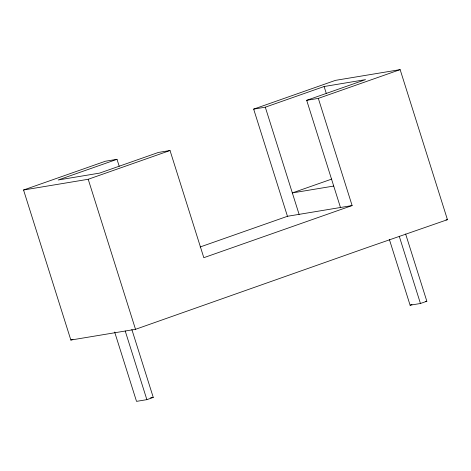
<?xml version="1.0" encoding="UTF-8"?>
<svg xmlns="http://www.w3.org/2000/svg" width="471" height="471" viewBox="0 0 471 471"><rect width="100%" height="100%" fill="white"/><g stroke="black" fill="none" stroke-linecap="round" stroke-linejoin="round"><path stroke-width="0.71" d="M119.204 166.281L117.008 159.31L105.369 161.241L23.55 190.001L70.856 340.044L72.934 339.308M70.856 340.044L135.518 329.317L365.543 248.146L447.45 219.674L400.144 69.631L335.482 80.358L253.663 109.119L287.457 216.289L352.114 205.562L318.325 98.386L306.686 100.317L340.474 207.493M117.008 159.31L58.198 179.981L99.581 173.116L158.386 152.445L170.025 150.514L203.819 257.69L352.114 205.562M253.663 109.119L265.303 107.188L324.113 86.517L365.49 79.646L306.686 100.317M23.55 190.001L88.207 179.274L170.025 150.514M318.325 98.386L400.144 69.631M331.772 179.062L292.338 192.922L333.715 186.057M200.14 246.981L287.457 216.289M389.34 239.362L410.106 305.208L412.019 304.531M114.659 332.026L136.525 401.369L146.87 399.655L153.258 397.406L131.839 329.459M410.106 305.208L420.45 303.489L426.844 301.246L405.637 233.999M446.013 219.91L447.45 219.674M425.46 301.475L426.844 301.246M150.502 397.865L153.258 397.406M399.249 236.242L420.45 303.489M324.113 86.517L326.309 93.488M265.303 107.188L299.097 214.358M88.207 179.274L135.518 329.317M125.221 331.007L146.87 399.655"/></g></svg>
